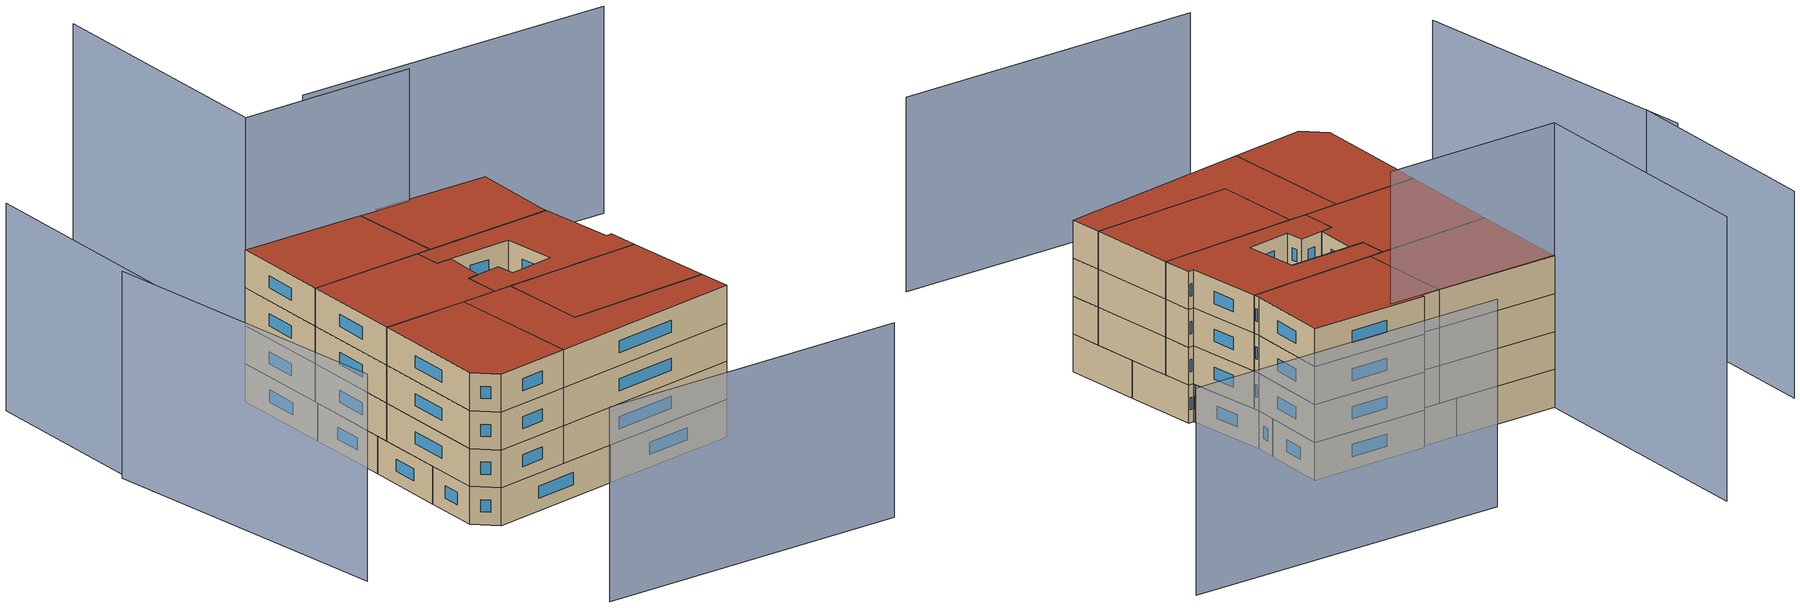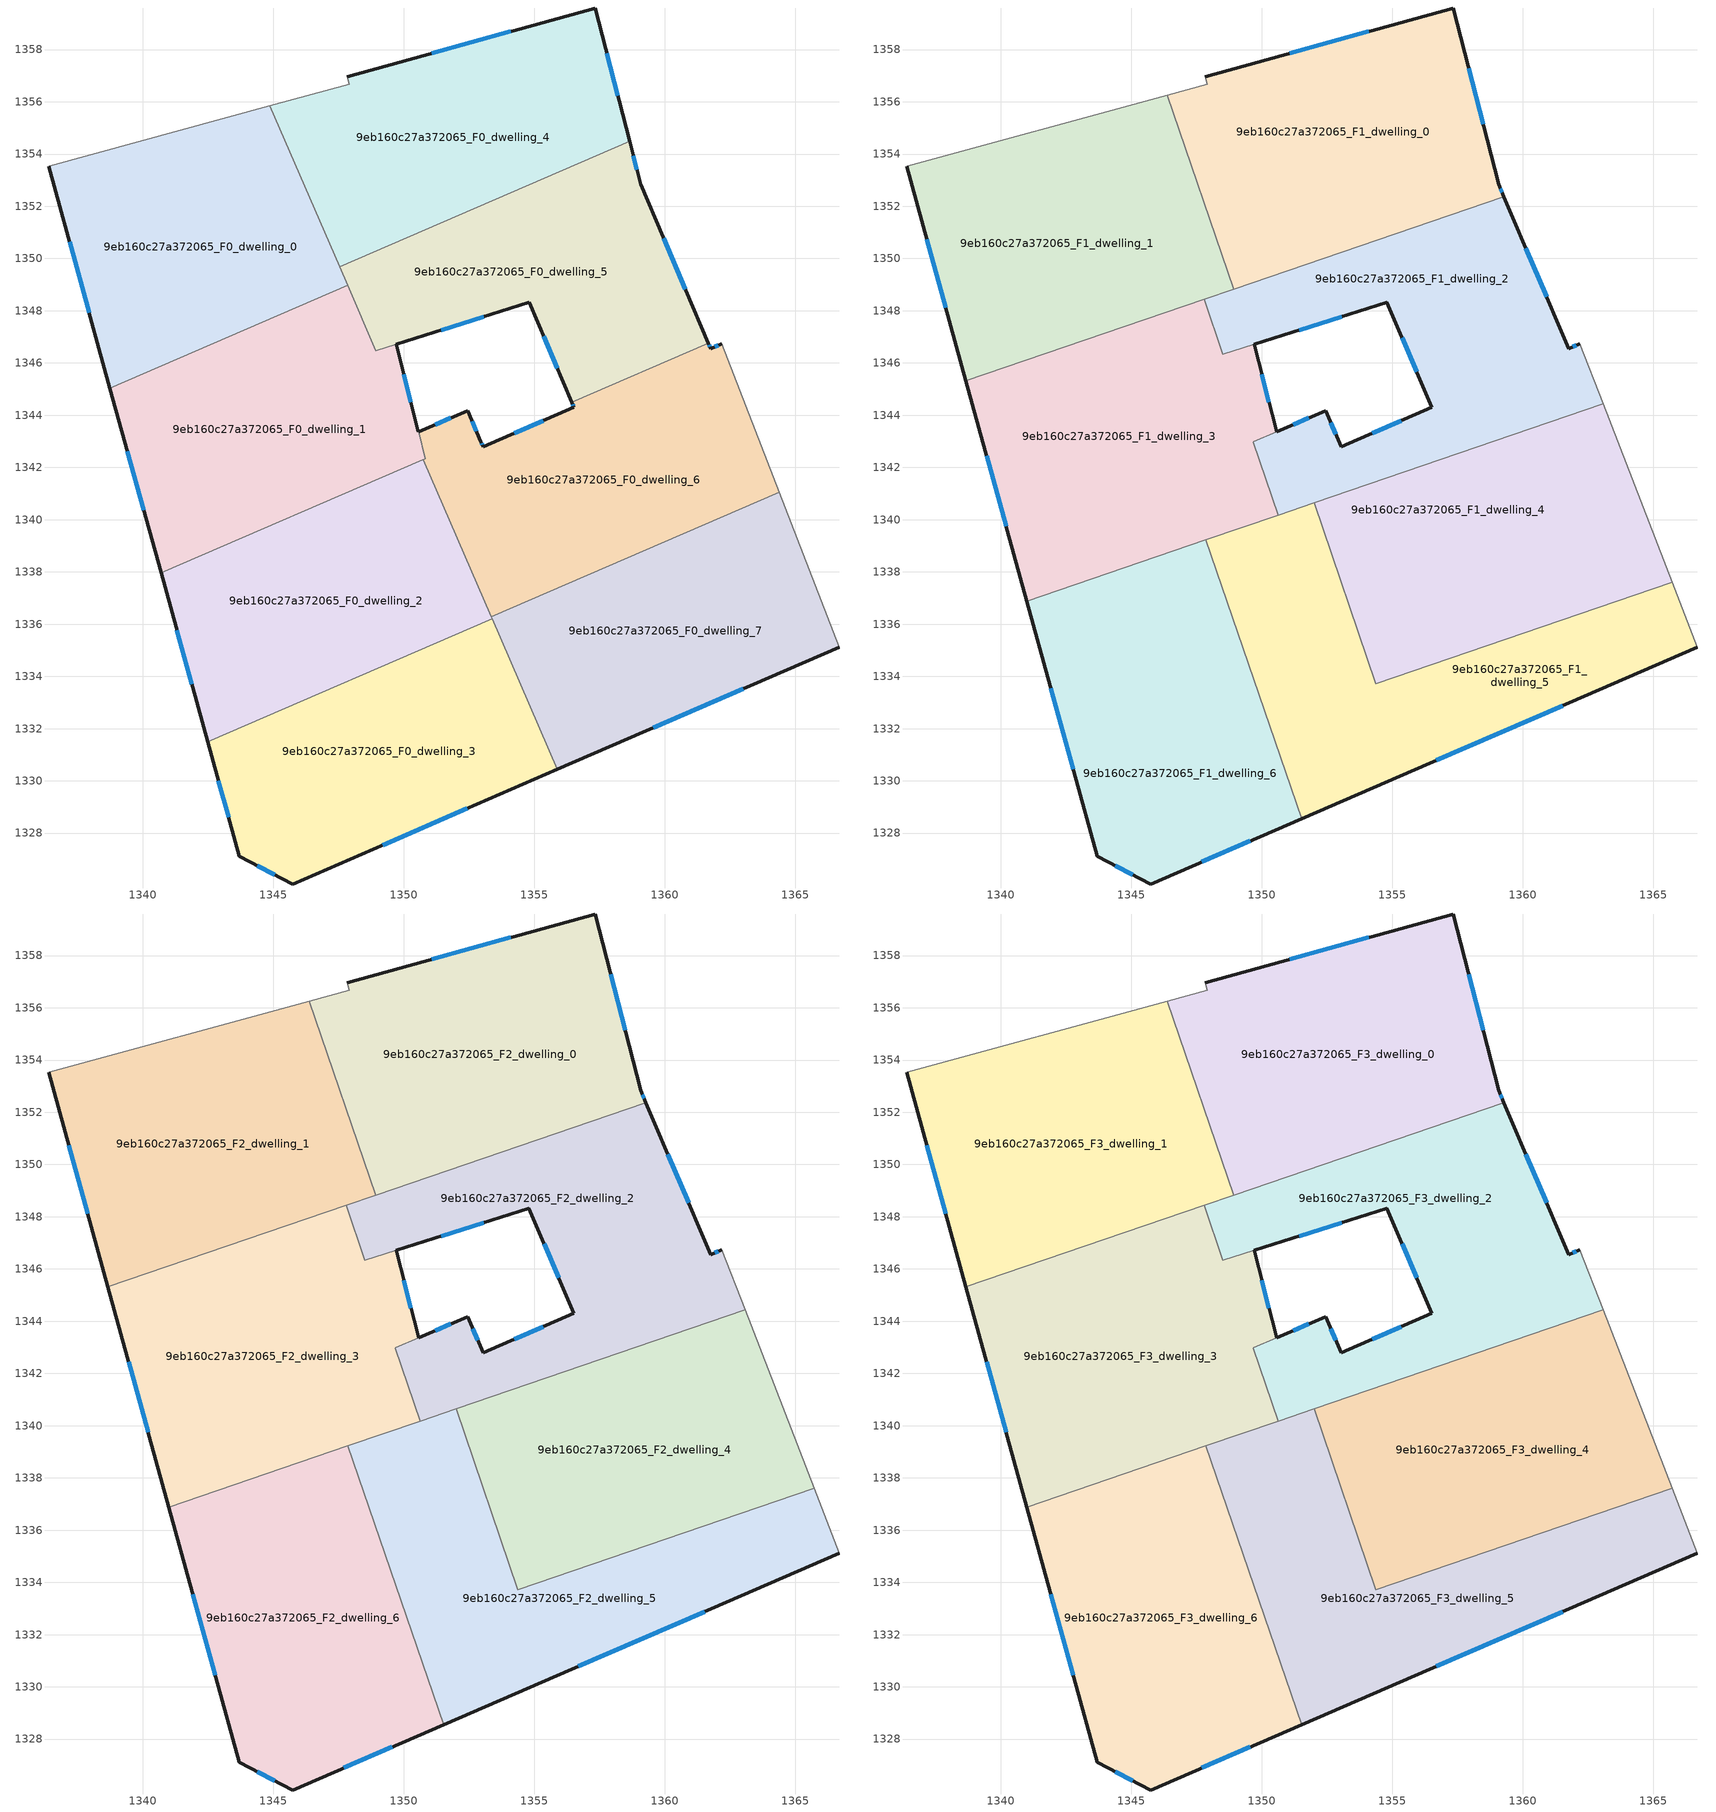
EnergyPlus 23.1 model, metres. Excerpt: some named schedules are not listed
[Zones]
9eb160c27a372065_F0_dwelling_0
 floor ground (EU_floor_Construction): 1344.88,1355.84 1347.85,1348.97 1338.75,1345.04 1336.41,1353.53 z0
 wall outside (EU_wall_Construction): 1336.41,1353.53 1338.75,1345.04 z0:3
 wall to 9eb160c27a372065_F0_dwelling_1 (EU_wall_Construction): 1338.75,1345.04 1347.85,1348.97 z0:3
 wall adiabatic (EU_wall_Construction): 1344.88,1355.84 1336.41,1353.53 z0:3
 wall to 9eb160c27a372065_F0_dwelling_4 (EU_wall_Construction): 1347.54,1349.68 1344.88,1355.84 z0:3
 wall to 9eb160c27a372065_F0_dwelling_5 (EU_wall_Construction): 1347.85,1348.97 1347.54,1349.68 z0:3
 window (EU_Window_Construction): 1337.2,1350.64 1337.95,1347.92 z1.02:1.98
9eb160c27a372065_F0_dwelling_1
 floor ground (EU_floor_Construction): 1349.71,1346.71 1350.83,1342.34 1350.74,1342.3 1340.71,1337.96 1338.75,1345.04 1347.85,1348.97 1348.94,1346.46 z0
 wall outside (EU_wall_Construction): 1338.75,1345.04 1340.71,1337.96 / 1350.56,1343.37 1349.71,1346.71 z0:3
 wall to 9eb160c27a372065_F0_dwelling_5 (EU_wall_Construction): 1349.71,1346.71 1348.94,1346.46 / 1348.93,1346.47 1347.85,1348.97 z0:3
 wall to 9eb160c27a372065_F0_dwelling_6 (EU_wall_Construction): 1350.74,1342.3 1350.83,1342.34 1350.57,1343.36 z0:3
 wall to 9eb160c27a372065_F0_dwelling_2 (EU_wall_Construction): 1340.71,1337.96 1350.73,1342.3 z0:3
 window (EU_Window_Construction): 1339.42,1342.63 1340.04,1340.37 / 1350.27,1344.5 1350,1345.57 z1.02:1.98
9eb160c27a372065_F0_dwelling_2
 floor ground (EU_floor_Construction): 1350.74,1342.3 1353.38,1336.2 1342.5,1331.49 1340.71,1337.96 z0
 wall outside (EU_wall_Construction): 1340.71,1337.96 1342.5,1331.49 z0:3
 wall to 9eb160c27a372065_F0_dwelling_3 (EU_wall_Construction): 1342.5,1331.49 1353.38,1336.2 z0:3
 wall to 9eb160c27a372065_F0_dwelling_6 (EU_wall_Construction): 1353.35,1336.28 1350.74,1342.3 z0:3
 wall to 9eb160c27a372065_F0_dwelling_7 (EU_wall_Construction): 1353.38,1336.2 1353.35,1336.28 z0:3
 window (EU_Window_Construction): 1341.32,1335.76 1341.89,1333.69 z1.02:1.98
9eb160c27a372065_F0_dwelling_3
 floor ground (EU_floor_Construction): 1353.38,1336.2 1355.88,1330.43 1345.75,1326.05 1343.7,1327.12 1342.5,1331.49 z0
 wall outside (EU_wall_Construction): 1342.5,1331.49 1343.7,1327.12 1345.75,1326.05 1355.88,1330.43 z0:3
 wall to 9eb160c27a372065_F0_dwelling_7 (EU_wall_Construction): 1355.88,1330.43 1353.38,1336.2 z0:3
 window (EU_Window_Construction): 1349.19,1327.54 1352.43,1328.94 / 1344.4,1326.75 1345.05,1326.41 / 1342.91,1330 1343.29,1328.6 z1.02:1.98
9eb160c27a372065_F0_dwelling_4
 floor ground (EU_floor_Construction): 1357.32,1359.59 1358.65,1354.49 1347.54,1349.68 1344.88,1355.84 1347.92,1356.67 1347.84,1356.96 z0
 wall outside (EU_wall_Construction): 1358.65,1354.49 1357.32,1359.59 1347.84,1356.96 z0:3
 wall to 9eb160c27a372065_F0_dwelling_5 (EU_wall_Construction): 1347.54,1349.68 1358.65,1354.49 z0:3
 wall adiabatic (EU_wall_Construction): 1347.84,1356.96 1347.92,1356.67 1344.88,1355.84 z0:3
 window (EU_Window_Construction): 1354.1,1358.7 1351.07,1357.86 / 1358.2,1356.23 1357.77,1357.86 z1.02:1.98
9eb160c27a372065_F0_dwelling_5
 floor ground (EU_floor_Construction): 1358.65,1354.49 1359.07,1352.84 1361.67,1346.76 1356.44,1344.49 1354.8,1348.33 1348.94,1346.46 1347.54,1349.68 z0
 wall outside (EU_wall_Construction): 1361.67,1346.76 1359.07,1352.84 1358.65,1354.49 / 1349.71,1346.71 1354.8,1348.33 1356.44,1344.49 z0:3
 wall to 9eb160c27a372065_F0_dwelling_6 (EU_wall_Construction): 1356.44,1344.49 1361.67,1346.76 z0:3
 window (EU_Window_Construction): 1358.93,1353.4 1358.79,1353.93 / 1360.78,1348.83 1359.96,1350.77 / 1355.35,1347.02 1355.88,1345.8 / 1351.44,1347.26 1353.07,1347.78 z1.02:1.98
9eb160c27a372065_F0_dwelling_6
 floor ground (EU_floor_Construction): 1362.18,1346.74 1364.38,1341.05 1353.35,1336.28 1350.74,1342.3 1350.83,1342.34 1350.57,1343.36 1352.45,1344.17 1352.96,1342.99 1353.04,1342.8 1356.52,1344.3 1356.44,1344.49 1361.67,1346.76 1361.76,1346.55 z0
 wall outside (EU_wall_Construction): 1356.44,1344.49 1356.52,1344.3 1353.04,1342.8 1352.96,1342.99 1352.45,1344.17 1350.57,1343.36 / 1362.18,1346.74 1361.76,1346.55 1361.67,1346.76 z0:3
 wall adiabatic (EU_wall_Construction): 1364.38,1341.05 1362.18,1346.74 z0:3
 wall to 9eb160c27a372065_F0_dwelling_7 (EU_wall_Construction): 1353.35,1336.28 1364.38,1341.05 z0:3
 window (EU_Window_Construction): 1356.46,1344.43 1356.49,1344.37 / 1361.73,1346.62 1361.7,1346.69 / 1362.04,1346.68 1361.9,1346.62 / 1351.81,1343.9 1351.21,1343.64 / 1352.78,1343.39 1352.62,1343.77 / 1353.01,1342.86 1352.99,1342.92 / 1355.33,1343.79 1354.22,1343.31 z1.02:1.98
9eb160c27a372065_F0_dwelling_7
 floor ground (EU_floor_Construction): 1364.38,1341.05 1366.68,1335.11 1355.88,1330.43 1353.35,1336.28 z0
 wall outside (EU_wall_Construction): 1355.88,1330.43 1366.68,1335.11 z0:3
 wall adiabatic (EU_wall_Construction): 1366.68,1335.11 1364.38,1341.05 z0:3
 window (EU_Window_Construction): 1359.55,1332.03 1363,1333.52 z1.02:1.98
9eb160c27a372065_F1_dwelling_0
 floor to 9eb160c27a372065_F0_dwelling_4 (EU_floor_Construction): 1357.32,1359.59 1358.64,1354.49 1348.49,1350.09 1346.38,1356.25 1347.92,1356.67 1347.84,1356.96 z3
 floor to 9eb160c27a372065_F0_dwelling_5 (EU_floor_Construction): 1358.64,1354.49 1359.07,1352.84 1359.27,1352.37 1348.93,1348.83 1348.49,1350.09 z3
 wall outside (EU_wall_Construction): 1359.27,1352.37 1359.07,1352.84 1357.32,1359.59 1347.84,1356.96 z3:6
 wall to 9eb160c27a372065_F1_dwelling_1 (EU_wall_Construction): 1346.38,1356.25 1348.93,1348.83 z3:6
 wall adiabatic (EU_wall_Construction): 1347.84,1356.96 1347.92,1356.67 1346.38,1356.25 z3:6
 wall to 9eb160c27a372065_F1_dwelling_2 (EU_wall_Construction): 1348.93,1348.83 1359.27,1352.37 z3:6
 window (EU_Window_Construction): 1354.1,1358.7 1351.07,1357.86 / 1358.48,1355.13 1357.92,1357.29 / 1359.2,1352.53 1359.14,1352.68 z4.02:4.98
9eb160c27a372065_F1_dwelling_1
 floor to 9eb160c27a372065_F0_dwelling_0 (EU_floor_Construction): 1344.88,1355.84 1347.85,1348.97 1342.14,1346.5 1338.68,1345.32 1336.41,1353.53 z3
 floor to 9eb160c27a372065_F0_dwelling_4 (EU_floor_Construction): 1346.38,1356.25 1348.49,1350.09 1347.54,1349.68 1344.88,1355.84 z3
 floor to 9eb160c27a372065_F0_dwelling_1 (EU_floor_Construction): 1347.85,1348.97 1348.04,1348.53 1342.14,1346.5 z3
 floor to 9eb160c27a372065_F0_dwelling_5 (EU_floor_Construction): 1348.49,1350.09 1348.93,1348.83 1348.04,1348.53 1347.54,1349.68 z3
 wall outside (EU_wall_Construction): 1336.41,1353.53 1338.68,1345.32 z3:6
 wall adiabatic (EU_wall_Construction): 1346.38,1356.25 1336.41,1353.53 z3:6
 wall to 9eb160c27a372065_F1_dwelling_3 (EU_wall_Construction): 1338.68,1345.32 1347.79,1348.44 z3:6
 wall to 9eb160c27a372065_F1_dwelling_2 (EU_wall_Construction): 1347.79,1348.44 1348.93,1348.83 z3:6
 window (EU_Window_Construction): 1337.18,1350.73 1337.9,1348.11 z4.02:4.98
9eb160c27a372065_F1_dwelling_2
 floor to 9eb160c27a372065_F0_dwelling_5 (EU_floor_Construction): 1359.27,1352.37 1361.67,1346.76 1356.44,1344.49 1354.8,1348.33 1348.93,1346.47 1348.04,1348.53 z3
 floor to 9eb160c27a372065_F0_dwelling_1 (EU_floor_Construction): 1350.57,1343.36 1350.83,1342.34 1350.73,1342.3 1350.01,1341.99 1349.67,1342.97 z3; 1348.04,1348.53 1348.93,1346.47 1348.52,1346.33 1347.79,1348.44 z3
 floor to 9eb160c27a372065_F0_dwelling_6 (EU_floor_Construction): 1362.18,1346.74 1363.07,1344.43 1351.53,1340.48 1350.74,1342.3 1350.83,1342.34 1350.57,1343.36 1352.45,1344.17 1352.96,1342.99 1353.04,1342.8 1356.52,1344.3 1356.44,1344.49 1361.67,1346.76 1361.76,1346.55 z3
 floor to 9eb160c27a372065_F0_dwelling_2 (EU_floor_Construction): 1350.74,1342.3 1351.53,1340.48 1350.63,1340.17 1350.01,1341.99 z3
 wall outside (EU_wall_Construction): 1354.8,1348.33 1356.52,1344.3 1353.04,1342.8 1352.45,1344.17 1350.57,1343.36 / 1362.18,1346.74 1361.76,1346.55 1359.27,1352.37 z3:6
 wall to 9eb160c27a372065_F1_dwelling_3 (EU_wall_Construction): 1347.79,1348.44 1348.52,1346.33 1354.8,1348.33 / 1350.57,1343.36 1349.67,1342.97 1350.63,1340.17 z3:6
 wall adiabatic (EU_wall_Construction): 1363.07,1344.43 1362.18,1346.74 z3:6
 wall to 9eb160c27a372065_F1_dwelling_4 (EU_wall_Construction): 1352,1340.64 1363.07,1344.43 z3:6
 wall to 9eb160c27a372065_F1_dwelling_5 (EU_wall_Construction): 1350.63,1340.17 1352,1340.64 z3:6
 window (EU_Window_Construction): 1351.81,1343.9 1351.21,1343.64 / 1352.84,1343.27 1352.65,1343.71 / 1355.33,1343.79 1354.22,1343.31 / 1355.38,1346.96 1355.93,1345.67 / 1360.91,1348.53 1360.12,1350.39 / 1362.04,1346.68 1361.9,1346.62 z4.02:4.98
9eb160c27a372065_F1_dwelling_3
 floor outside (EU_floor_Construction): 1354.8,1348.33 1348.94,1346.46 1348.52,1346.33 z3
 floor to 9eb160c27a372065_F0_dwelling_1 (EU_floor_Construction): 1349.71,1346.71 1350.57,1343.36 1349.67,1342.97 1350.01,1341.99 1340.71,1337.96 1338.75,1345.04 1342.14,1346.5 1347.79,1348.44 1348.52,1346.33 1348.94,1346.46 z3
 floor to 9eb160c27a372065_F0_dwelling_0 (EU_floor_Construction): 1342.14,1346.5 1338.75,1345.04 1338.68,1345.32 z3
 floor to 9eb160c27a372065_F0_dwelling_2 (EU_floor_Construction): 1350.01,1341.99 1350.63,1340.17 1341.01,1336.87 1340.71,1337.96 z3
 wall outside (EU_wall_Construction): 1354.8,1348.33 1349.71,1346.71 / 1350.57,1343.36 1349.71,1346.71 / 1338.68,1345.32 1341.01,1336.87 z3:6
 wall to 9eb160c27a372065_F1_dwelling_6 (EU_wall_Construction): 1341.01,1336.87 1347.87,1339.22 z3:6
 wall to 9eb160c27a372065_F1_dwelling_5 (EU_wall_Construction): 1347.86,1339.22 1350.63,1340.17 z3:6
 window (EU_Window_Construction): 1353.07,1347.78 1351.44,1347.26 / 1350.27,1344.5 1350,1345.57 / 1339.47,1342.44 1340.21,1339.75 z4.02:4.98
9eb160c27a372065_F1_dwelling_4
 floor to 9eb160c27a372065_F0_dwelling_6 (EU_floor_Construction): 1363.07,1344.43 1364.38,1341.05 1353.48,1336.33 1352,1340.64 z3
 floor to 9eb160c27a372065_F0_dwelling_7 (EU_floor_Construction): 1364.38,1341.05 1365.71,1337.61 1354.44,1333.75 1354.06,1334.63 1353.48,1336.33 z3
 floor to 9eb160c27a372065_F0_dwelling_3 (EU_floor_Construction): 1354.06,1334.62 1354.44,1333.75 1354.37,1333.72 z3
 wall adiabatic (EU_wall_Construction): 1365.71,1337.61 1363.07,1344.43 z3:6
 wall to 9eb160c27a372065_F1_dwelling_5 (EU_wall_Construction): 1352,1340.64 1354.37,1333.72 1365.71,1337.61 z3:6
9eb160c27a372065_F1_dwelling_5
 floor to 9eb160c27a372065_F0_dwelling_3 (EU_floor_Construction): 1354.06,1334.62 1354.37,1333.72 1354.44,1333.75 1355.88,1330.43 1351.52,1328.55 1349.48,1334.51 1353.38,1336.2 z3
 floor to 9eb160c27a372065_F0_dwelling_6 (EU_floor_Construction): 1352,1340.64 1353.48,1336.33 1353.35,1336.28 1351.53,1340.48 z3
 floor to 9eb160c27a372065_F0_dwelling_7 (EU_floor_Construction): 1365.71,1337.61 1366.68,1335.11 1355.88,1330.43 1354.44,1333.75 z3; 1353.48,1336.33 1354.06,1334.63 1353.35,1336.28 z3
 floor to 9eb160c27a372065_F0_dwelling_2 (EU_floor_Construction): 1351.53,1340.48 1353.38,1336.2 1349.48,1334.51 1347.87,1339.22 z3
 wall outside (EU_wall_Construction): 1351.52,1328.55 1366.68,1335.11 z3:6
 wall adiabatic (EU_wall_Construction): 1366.68,1335.11 1365.71,1337.61 z3:6
 wall to 9eb160c27a372065_F1_dwelling_6 (EU_wall_Construction): 1347.86,1339.22 1351.52,1328.55 z3:6
 window (EU_Window_Construction): 1356.68,1330.78 1361.52,1332.88 z4.02:4.98
9eb160c27a372065_F1_dwelling_6
 floor to 9eb160c27a372065_F0_dwelling_3 (EU_floor_Construction): 1349.48,1334.51 1351.52,1328.55 1345.75,1326.05 1343.7,1327.12 1342.5,1331.49 z3
 floor to 9eb160c27a372065_F0_dwelling_2 (EU_floor_Construction): 1347.87,1339.22 1349.48,1334.51 1342.5,1331.49 1341.01,1336.87 z3
 wall outside (EU_wall_Construction): 1341.01,1336.87 1343.7,1327.12 1345.75,1326.05 1351.52,1328.55 z3:6
 window (EU_Window_Construction): 1347.71,1326.9 1349.56,1327.7 / 1344.4,1326.75 1345.05,1326.41 / 1341.93,1333.55 1342.79,1330.44 z4.02:4.98
9eb160c27a372065_F2_dwelling_0
 floor to 9eb160c27a372065_F1_dwelling_0 (EU_floor_Construction): 1357.32,1359.59 1359.07,1352.84 1359.27,1352.37 1348.93,1348.83 1346.38,1356.25 1347.92,1356.67 1347.84,1356.96 z6
 wall outside (EU_wall_Construction): 1359.27,1352.37 1359.07,1352.84 1357.32,1359.59 1347.84,1356.96 z6:9
 wall to 9eb160c27a372065_F2_dwelling_1 (EU_wall_Construction): 1346.38,1356.25 1348.93,1348.83 z6:9
 wall adiabatic (EU_wall_Construction): 1347.84,1356.96 1347.92,1356.67 1346.38,1356.25 z6:9
 wall to 9eb160c27a372065_F2_dwelling_2 (EU_wall_Construction): 1348.93,1348.83 1359.27,1352.37 z6:9
 window (EU_Window_Construction): 1354.1,1358.7 1351.07,1357.86 / 1358.48,1355.13 1357.92,1357.29 / 1359.2,1352.53 1359.14,1352.68 z7.02:7.98
9eb160c27a372065_F2_dwelling_1
 floor to 9eb160c27a372065_F1_dwelling_1 (EU_floor_Construction): 1346.38,1356.25 1348.93,1348.83 1338.68,1345.32 1336.41,1353.53 z6
 wall outside (EU_wall_Construction): 1336.41,1353.53 1338.68,1345.32 z6:9
 wall adiabatic (EU_wall_Construction): 1346.38,1356.25 1336.41,1353.53 z6:9
 wall to 9eb160c27a372065_F2_dwelling_3 (EU_wall_Construction): 1338.68,1345.32 1347.79,1348.44 z6:9
 wall to 9eb160c27a372065_F2_dwelling_2 (EU_wall_Construction): 1347.79,1348.44 1348.93,1348.83 z6:9
 window (EU_Window_Construction): 1337.18,1350.73 1337.9,1348.11 z7.02:7.98
9eb160c27a372065_F2_dwelling_2
 floor to 9eb160c27a372065_F1_dwelling_2 (EU_floor_Construction): 1359.27,1352.37 1361.76,1346.55 1362.18,1346.74 1363.07,1344.43 1350.63,1340.17 1349.67,1342.97 1352.45,1344.17 1353.04,1342.8 1356.52,1344.3 1354.8,1348.33 1348.52,1346.33 1347.79,1348.44 z6
 wall outside (EU_wall_Construction): 1354.8,1348.33 1356.52,1344.3 1353.04,1342.8 1352.45,1344.17 1350.57,1343.36 / 1362.18,1346.74 1361.76,1346.55 1359.27,1352.37 z6:9
 wall to 9eb160c27a372065_F2_dwelling_3 (EU_wall_Construction): 1347.79,1348.44 1348.52,1346.33 1354.8,1348.33 / 1350.57,1343.36 1349.67,1342.97 1350.63,1340.17 z6:9
 wall adiabatic (EU_wall_Construction): 1363.07,1344.43 1362.18,1346.74 z6:9
 wall to 9eb160c27a372065_F2_dwelling_4 (EU_wall_Construction): 1352,1340.64 1363.07,1344.43 z6:9
 wall to 9eb160c27a372065_F2_dwelling_5 (EU_wall_Construction): 1350.63,1340.17 1352,1340.64 z6:9
 window (EU_Window_Construction): 1351.81,1343.9 1351.21,1343.64 / 1352.84,1343.27 1352.65,1343.71 / 1355.33,1343.79 1354.22,1343.31 / 1355.38,1346.96 1355.93,1345.67 / 1360.91,1348.53 1360.12,1350.39 / 1362.04,1346.68 1361.9,1346.62 z7.02:7.98
9eb160c27a372065_F2_dwelling_3
 floor to 9eb160c27a372065_F1_dwelling_3 (EU_floor_Construction): 1354.8,1348.33 1349.71,1346.71 1350.57,1343.36 1349.67,1342.97 1350.63,1340.17 1341.01,1336.87 1338.68,1345.32 1347.79,1348.44 1348.52,1346.33 z6
 wall outside (EU_wall_Construction): 1350.57,1343.36 1349.71,1346.71 1354.8,1348.33 / 1338.68,1345.32 1341.01,1336.87 z6:9
 wall to 9eb160c27a372065_F2_dwelling_6 (EU_wall_Construction): 1341.01,1336.87 1347.87,1339.22 z6:9
 wall to 9eb160c27a372065_F2_dwelling_5 (EU_wall_Construction): 1347.86,1339.22 1350.63,1340.17 z6:9
 window (EU_Window_Construction): 1351.44,1347.26 1353.07,1347.78 / 1350.27,1344.5 1350,1345.57 / 1339.47,1342.44 1340.21,1339.75 z7.02:7.98
9eb160c27a372065_F2_dwelling_4
 floor to 9eb160c27a372065_F1_dwelling_4 (EU_floor_Construction): 1363.07,1344.43 1365.71,1337.61 1354.37,1333.72 1352,1340.64 z6
 wall adiabatic (EU_wall_Construction): 1365.71,1337.61 1363.07,1344.43 z6:9
 wall to 9eb160c27a372065_F2_dwelling_5 (EU_wall_Construction): 1352,1340.64 1354.37,1333.72 1365.71,1337.61 z6:9
9eb160c27a372065_F2_dwelling_5
 floor to 9eb160c27a372065_F1_dwelling_5 (EU_floor_Construction): 1365.71,1337.61 1366.68,1335.11 1351.52,1328.55 1347.86,1339.22 1352,1340.64 1354.37,1333.72 z6
 wall outside (EU_wall_Construction): 1351.52,1328.55 1366.68,1335.11 z6:9
 wall adiabatic (EU_wall_Construction): 1366.68,1335.11 1365.71,1337.61 z6:9
 wall to 9eb160c27a372065_F2_dwelling_6 (EU_wall_Construction): 1347.86,1339.22 1351.52,1328.55 z6:9
 window (EU_Window_Construction): 1356.68,1330.78 1361.52,1332.88 z7.02:7.98
9eb160c27a372065_F2_dwelling_6
 floor to 9eb160c27a372065_F1_dwelling_6 (EU_floor_Construction): 1347.86,1339.22 1351.52,1328.55 1345.75,1326.05 1343.7,1327.12 1341.01,1336.87 z6
 wall outside (EU_wall_Construction): 1341.01,1336.87 1343.7,1327.12 1345.75,1326.05 1351.52,1328.55 z6:9
 window (EU_Window_Construction): 1347.71,1326.9 1349.56,1327.7 / 1344.4,1326.75 1345.05,1326.41 / 1341.93,1333.55 1342.79,1330.44 z7.02:7.98
9eb160c27a372065_F3_dwelling_0
 floor to 9eb160c27a372065_F2_dwelling_0 (EU_floor_Construction): 1357.32,1359.59 1359.07,1352.84 1359.27,1352.37 1348.93,1348.83 1346.38,1356.25 1347.92,1356.67 1347.84,1356.96 z9
 wall outside (EU_wall_Construction): 1359.27,1352.37 1359.07,1352.84 1357.32,1359.59 1347.84,1356.96 z9:12
 wall to 9eb160c27a372065_F3_dwelling_1 (EU_wall_Construction): 1346.38,1356.25 1348.93,1348.83 z9:12
 wall adiabatic (EU_wall_Construction): 1347.84,1356.96 1347.92,1356.67 1346.38,1356.25 z9:12
 wall to 9eb160c27a372065_F3_dwelling_2 (EU_wall_Construction): 1348.93,1348.83 1359.27,1352.37 z9:12
 window (EU_Window_Construction): 1354.1,1358.7 1351.07,1357.86 / 1358.48,1355.13 1357.92,1357.29 / 1359.2,1352.53 1359.14,1352.68 z10.02:10.98
 roof outside (EU_roof_Construction): 1359.27,1352.37 1359.07,1352.84 1357.32,1359.59 1347.84,1356.96 1347.92,1356.67 1346.38,1356.25 1348.93,1348.83 z12
9eb160c27a372065_F3_dwelling_1
 floor to 9eb160c27a372065_F2_dwelling_1 (EU_floor_Construction): 1346.38,1356.25 1348.93,1348.83 1338.68,1345.32 1336.41,1353.53 z9
 wall outside (EU_wall_Construction): 1336.41,1353.53 1338.68,1345.32 z9:12
 wall adiabatic (EU_wall_Construction): 1346.38,1356.25 1336.41,1353.53 z9:12
 wall to 9eb160c27a372065_F3_dwelling_3 (EU_wall_Construction): 1338.68,1345.32 1347.79,1348.44 z9:12
 wall to 9eb160c27a372065_F3_dwelling_2 (EU_wall_Construction): 1347.79,1348.44 1348.93,1348.83 z9:12
 window (EU_Window_Construction): 1337.18,1350.73 1337.9,1348.11 z10.02:10.98
 roof outside (EU_roof_Construction): 1348.93,1348.83 1346.38,1356.25 1336.41,1353.53 1338.68,1345.32 z12
9eb160c27a372065_F3_dwelling_2
 floor to 9eb160c27a372065_F2_dwelling_2 (EU_floor_Construction): 1359.27,1352.37 1361.76,1346.55 1362.18,1346.74 1363.07,1344.43 1350.63,1340.17 1349.67,1342.97 1352.45,1344.17 1353.04,1342.8 1356.52,1344.3 1354.8,1348.33 1348.52,1346.33 1347.79,1348.44 z9
 wall outside (EU_wall_Construction): 1354.8,1348.33 1356.52,1344.3 1353.04,1342.8 1352.45,1344.17 1350.57,1343.36 / 1362.18,1346.74 1361.76,1346.55 1359.27,1352.37 z9:12
 wall to 9eb160c27a372065_F3_dwelling_3 (EU_wall_Construction): 1347.79,1348.44 1348.52,1346.33 1354.8,1348.33 / 1350.57,1343.36 1349.67,1342.97 1350.63,1340.17 z9:12
 wall adiabatic (EU_wall_Construction): 1363.07,1344.43 1362.18,1346.74 z9:12
 wall to 9eb160c27a372065_F3_dwelling_4 (EU_wall_Construction): 1352,1340.64 1363.07,1344.43 z9:12
 wall to 9eb160c27a372065_F3_dwelling_5 (EU_wall_Construction): 1350.63,1340.17 1352,1340.64 z9:12
 window (EU_Window_Construction): 1351.81,1343.9 1351.21,1343.64 / 1352.84,1343.27 1352.65,1343.71 / 1355.33,1343.79 1354.22,1343.31 / 1355.38,1346.96 1355.93,1345.67 / 1360.91,1348.53 1360.12,1350.39 / 1362.04,1346.68 1361.9,1346.62 z10.02:10.98
 roof outside (EU_roof_Construction): 1363.07,1344.43 1362.18,1346.74 1361.76,1346.55 1359.27,1352.37 1347.79,1348.44 1348.52,1346.33 1354.8,1348.33 1356.52,1344.3 1353.04,1342.8 1352.45,1344.17 1349.67,1342.97 1350.63,1340.17 z12
9eb160c27a372065_F3_dwelling_3
 floor to 9eb160c27a372065_F2_dwelling_3 (EU_floor_Construction): 1354.8,1348.33 1349.71,1346.71 1350.57,1343.36 1349.67,1342.97 1350.63,1340.17 1341.01,1336.87 1338.68,1345.32 1347.79,1348.44 1348.52,1346.33 z9
 wall outside (EU_wall_Construction): 1350.57,1343.36 1349.71,1346.71 1354.8,1348.33 / 1338.68,1345.32 1341.01,1336.87 z9:12
 wall to 9eb160c27a372065_F3_dwelling_6 (EU_wall_Construction): 1341.01,1336.87 1347.87,1339.22 z9:12
 wall to 9eb160c27a372065_F3_dwelling_5 (EU_wall_Construction): 1347.86,1339.22 1350.63,1340.17 z9:12
 window (EU_Window_Construction): 1351.44,1347.26 1353.07,1347.78 / 1350.27,1344.5 1350,1345.57 / 1339.47,1342.44 1340.21,1339.75 z10.02:10.98
 roof outside (EU_roof_Construction): 1350.63,1340.17 1349.67,1342.97 1350.57,1343.36 1349.71,1346.71 1354.8,1348.33 1348.52,1346.33 1347.79,1348.44 1338.68,1345.32 1341.01,1336.87 z12
9eb160c27a372065_F3_dwelling_4
 floor to 9eb160c27a372065_F2_dwelling_4 (EU_floor_Construction): 1363.07,1344.43 1365.71,1337.61 1354.37,1333.72 1352,1340.64 z9
 wall adiabatic (EU_wall_Construction): 1365.71,1337.61 1363.07,1344.43 z9:12
 wall to 9eb160c27a372065_F3_dwelling_5 (EU_wall_Construction): 1352,1340.64 1354.37,1333.72 1365.71,1337.61 z9:12
 roof outside (EU_roof_Construction): 1365.71,1337.61 1363.07,1344.43 1352,1340.64 1354.37,1333.72 z12
9eb160c27a372065_F3_dwelling_5
 floor to 9eb160c27a372065_F2_dwelling_5 (EU_floor_Construction): 1365.71,1337.61 1366.68,1335.11 1351.52,1328.55 1347.86,1339.22 1352,1340.64 1354.37,1333.72 z9
 wall outside (EU_wall_Construction): 1351.52,1328.55 1366.68,1335.11 z9:12
 wall adiabatic (EU_wall_Construction): 1366.68,1335.11 1365.71,1337.61 z9:12
 wall to 9eb160c27a372065_F3_dwelling_6 (EU_wall_Construction): 1347.86,1339.22 1351.52,1328.55 z9:12
 window (EU_Window_Construction): 1356.68,1330.78 1361.52,1332.88 z10.02:10.98
 roof outside (EU_roof_Construction): 1366.68,1335.11 1365.71,1337.61 1354.37,1333.72 1352,1340.64 1347.86,1339.22 1351.52,1328.55 z12
9eb160c27a372065_F3_dwelling_6
 floor to 9eb160c27a372065_F2_dwelling_6 (EU_floor_Construction): 1347.86,1339.22 1351.52,1328.55 1345.75,1326.05 1343.7,1327.12 1341.01,1336.87 z9
 wall outside (EU_wall_Construction): 1341.01,1336.87 1343.7,1327.12 1345.75,1326.05 1351.52,1328.55 z9:12
 window (EU_Window_Construction): 1347.71,1326.9 1349.56,1327.7 / 1344.4,1326.75 1345.05,1326.41 / 1341.93,1333.55 1342.79,1330.44 z10.02:10.98
 roof outside (EU_roof_Construction): 1351.52,1328.55 1347.86,1339.22 1341.01,1336.87 1343.7,1327.12 1345.75,1326.05 z12
shading: 1348.19,1310.52 1372.85,1317.32 z0:15.4; 1323.14,1343.82 1333.09,1320.19 / 1319.64,1358.21 1324.42,1340.78 / 1372.71,1375.8 1346.64,1368.68 z0:16.4; 1350.59,1357.42 1336.42,1353.46 / 1336.42,1353.46 1330.77,1373.71 z0:22.5
[Building]
EU S2 Campaign: North Axis=0; Terrain=City; Solar Distribution=FullExterior
[Site:Location]
Vienna: Latitude=48; Longitude=16.5; Time Zone=1; Elevation=183
[SizingPeriod:WeatherFileDays]
AnnualSizingPeriod: Begin Month=1; Begin Day of Month=1; End Month=12; End Day of Month=31; Day of Week for Start Day=Monday; Use Weather File Daylight Saving Period=No; Use Weather File Rain and Snow Indicators=No
[MATERIAL]
EU_InternalMass_Material: Roughness=MediumRough; Thickness=0.1; Conductivity=1; Density=1800; Specific Heat=900; Thermal Absorptance=0.9; Solar Absorptance=0.7; Visible Absorptance=0.7
[MATERIAL:NOMASS] Roughness=MediumRough; Thermal Absorptance=0.9; Solar Absorptance=0.7; Visible Absorptance=0.7
Name | Thermal Resistance
EU_wall_NoMass | 0.942466
EU_roof_NoMass | 0.551687
EU_floor_NoMass | 0.66527
[WINDOWMATERIAL:SIMPLEGLAZINGSYSTEM]
EU_Window_SimpleGlazing: UFactor=2.03367; Solar Heat Gain Coefficient=0.65; Visible Transmittance=0.65
[CONSTRUCTION]
EU_wall_Construction: EU_wall_NoMass
EU_roof_Construction: EU_roof_NoMass
EU_floor_Construction: EU_floor_NoMass
EU_Window_Construction: EU_Window_SimpleGlazing
EU_InternalMass_Construction: EU_InternalMass_Material
[ZONE] Type=1; Multiplier=1; Ceiling Height=autocalculate; Floor Area=autocalculate; Part of Total Floor Area=Yes
Name | Volume
9eb160c27a372065_F0_dwelling_0 | 227.312
9eb160c27a372065_F1_dwelling_0; 9eb160c27a372065_F2_dwelling_0; 9eb160c27a372065_F3_dwelling_0 | 259.779
9eb160c27a372065_F0_dwelling_1 | 233.431
9eb160c27a372065_F1_dwelling_1; 9eb160c27a372065_F2_dwelling_1; 9eb160c27a372065_F3_dwelling_1 | 259.735
9eb160c27a372065_F0_dwelling_2 | 227.26
9eb160c27a372065_F1_dwelling_2 | 247.983
9eb160c27a372065_F2_dwelling_2; 9eb160c27a372065_F3_dwelling_2 | 248.007
9eb160c27a372065_F0_dwelling_3 | 227.322
9eb160c27a372065_F1_dwelling_3; 9eb160c27a372065_F2_dwelling_3; 9eb160c27a372065_F3_dwelling_3 | 271.501
9eb160c27a372065_F0_dwelling_4 | 227.313
9eb160c27a372065_F1_dwelling_4; 9eb160c27a372065_F2_dwelling_4; 9eb160c27a372065_F3_dwelling_4 | 259.75
9eb160c27a372065_F0_dwelling_5 | 212.766
9eb160c27a372065_F1_dwelling_5; 9eb160c27a372065_F2_dwelling_5; 9eb160c27a372065_F3_dwelling_5 | 259.781
9eb160c27a372065_F0_dwelling_6 | 235.701
9eb160c27a372065_F1_dwelling_6; 9eb160c27a372065_F2_dwelling_6; 9eb160c27a372065_F3_dwelling_6 | 259.786
9eb160c27a372065_F0_dwelling_7 | 227.266
[INTERNALMASS] Construction=EU_InternalMass_Construction
Name | Zone or ZoneList | Surface Area
9eb160c27a372065_F0_dwelling_0_EU_InternalMass | 9eb160c27a372065_F0_dwelling_0 | 75.7709
9eb160c27a372065_F0_dwelling_1_EU_InternalMass | 9eb160c27a372065_F0_dwelling_1 | 77.8109
9eb160c27a372065_F0_dwelling_2_EU_InternalMass | 9eb160c27a372065_F0_dwelling_2 | 75.754
9eb160c27a372065_F0_dwelling_3_EU_InternalMass | 9eb160c27a372065_F0_dwelling_3 | 75.7734
9eb160c27a372065_F0_dwelling_4_EU_InternalMass | 9eb160c27a372065_F0_dwelling_4 | 75.7716
9eb160c27a372065_F0_dwelling_5_EU_InternalMass | 9eb160c27a372065_F0_dwelling_5 | 70.9196
9eb160c27a372065_F0_dwelling_6_EU_InternalMass | 9eb160c27a372065_F0_dwelling_6 | 78.567
9eb160c27a372065_F0_dwelling_7_EU_InternalMass | 9eb160c27a372065_F0_dwelling_7 | 75.7559
9eb160c27a372065_F1_dwelling_0_EU_InternalMass | 9eb160c27a372065_F1_dwelling_0 | 86.5948
9eb160c27a372065_F1_dwelling_1_EU_InternalMass | 9eb160c27a372065_F1_dwelling_1 | 86.5811
9eb160c27a372065_F1_dwelling_2_EU_InternalMass | 9eb160c27a372065_F1_dwelling_2 | 82.6707
9eb160c27a372065_F1_dwelling_3_EU_InternalMass | 9eb160c27a372065_F1_dwelling_3 | 90.5187
9eb160c27a372065_F1_dwelling_4_EU_InternalMass | 9eb160c27a372065_F1_dwelling_4 | 86.583
9eb160c27a372065_F1_dwelling_5_EU_InternalMass | 9eb160c27a372065_F1_dwelling_5 | 86.5936
9eb160c27a372065_F1_dwelling_6_EU_InternalMass | 9eb160c27a372065_F1_dwelling_6 | 86.5951
9eb160c27a372065_F2_dwelling_0_EU_InternalMass | 9eb160c27a372065_F2_dwelling_0 | 86.5948
9eb160c27a372065_F2_dwelling_1_EU_InternalMass | 9eb160c27a372065_F2_dwelling_1 | 86.5811
9eb160c27a372065_F2_dwelling_2_EU_InternalMass | 9eb160c27a372065_F2_dwelling_2 | 82.6707
9eb160c27a372065_F2_dwelling_3_EU_InternalMass | 9eb160c27a372065_F2_dwelling_3 | 90.5187
9eb160c27a372065_F2_dwelling_4_EU_InternalMass | 9eb160c27a372065_F2_dwelling_4 | 86.583
9eb160c27a372065_F2_dwelling_5_EU_InternalMass | 9eb160c27a372065_F2_dwelling_5 | 86.5936
9eb160c27a372065_F2_dwelling_6_EU_InternalMass | 9eb160c27a372065_F2_dwelling_6 | 86.5951
9eb160c27a372065_F3_dwelling_0_EU_InternalMass | 9eb160c27a372065_F3_dwelling_0 | 86.5948
9eb160c27a372065_F3_dwelling_1_EU_InternalMass | 9eb160c27a372065_F3_dwelling_1 | 86.5811
9eb160c27a372065_F3_dwelling_2_EU_InternalMass | 9eb160c27a372065_F3_dwelling_2 | 82.6707
9eb160c27a372065_F3_dwelling_3_EU_InternalMass | 9eb160c27a372065_F3_dwelling_3 | 90.5187
9eb160c27a372065_F3_dwelling_4_EU_InternalMass | 9eb160c27a372065_F3_dwelling_4 | 86.583
9eb160c27a372065_F3_dwelling_5_EU_InternalMass | 9eb160c27a372065_F3_dwelling_5 | 86.5936
9eb160c27a372065_F3_dwelling_6_EU_InternalMass | 9eb160c27a372065_F3_dwelling_6 | 86.5951
[OTHEREQUIPMENT] Fuel Type=Electricity; Design Level Calculation Method=Watts/Area; Power per Zone Floor Area=1; Fraction Latent=0; Fraction Radiant=0; Fraction Lost=0; Carbon Dioxide Generation Rate=0; EndUse Subcategory=EU_Step8_InternalGains
Name | Zone or ZoneList or Space or SpaceList | Schedule
EU_Step8_InternalGain_9eb160c27a372065_F0_dwelling_0_f000 | 9eb160c27a372065_F0_dwelling_0 | EU_Step8_GainSchedule_9eb160c27a372065_F0_dwelling_0_f000
EU_Step8_InternalGain_9eb160c27a372065_F0_dwelling_1_f000 | 9eb160c27a372065_F0_dwelling_1 | EU_Step8_GainSchedule_9eb160c27a372065_F0_dwelling_1_f000
EU_Step8_InternalGain_9eb160c27a372065_F0_dwelling_2_f000 | 9eb160c27a372065_F0_dwelling_2 | EU_Step8_GainSchedule_9eb160c27a372065_F0_dwelling_2_f000
EU_Step8_InternalGain_9eb160c27a372065_F0_dwelling_3_f000 | 9eb160c27a372065_F0_dwelling_3 | EU_Step8_GainSchedule_9eb160c27a372065_F0_dwelling_3_f000
EU_Step8_InternalGain_9eb160c27a372065_F0_dwelling_4_f000 | 9eb160c27a372065_F0_dwelling_4 | EU_Step8_GainSchedule_9eb160c27a372065_F0_dwelling_4_f000
EU_Step8_InternalGain_9eb160c27a372065_F0_dwelling_5_f000 | 9eb160c27a372065_F0_dwelling_5 | EU_Step8_GainSchedule_9eb160c27a372065_F0_dwelling_5_f000
EU_Step8_InternalGain_9eb160c27a372065_F0_dwelling_6_f000 | 9eb160c27a372065_F0_dwelling_6 | EU_Step8_GainSchedule_9eb160c27a372065_F0_dwelling_6_f000
EU_Step8_InternalGain_9eb160c27a372065_F0_dwelling_7_f000 | 9eb160c27a372065_F0_dwelling_7 | EU_Step8_GainSchedule_9eb160c27a372065_F0_dwelling_7_f000
EU_Step8_InternalGain_9eb160c27a372065_F1_dwelling_0_f000 | 9eb160c27a372065_F1_dwelling_0 | EU_Step8_GainSchedule_9eb160c27a372065_F1_dwelling_0_f000
EU_Step8_InternalGain_9eb160c27a372065_F1_dwelling_1_f000 | 9eb160c27a372065_F1_dwelling_1 | EU_Step8_GainSchedule_9eb160c27a372065_F1_dwelling_1_f000
EU_Step8_InternalGain_9eb160c27a372065_F1_dwelling_2_f000 | 9eb160c27a372065_F1_dwelling_2 | EU_Step8_GainSchedule_9eb160c27a372065_F1_dwelling_2_f000
EU_Step8_InternalGain_9eb160c27a372065_F1_dwelling_3_f000 | 9eb160c27a372065_F1_dwelling_3 | EU_Step8_GainSchedule_9eb160c27a372065_F1_dwelling_3_f000
EU_Step8_InternalGain_9eb160c27a372065_F1_dwelling_4_f000 | 9eb160c27a372065_F1_dwelling_4 | EU_Step8_GainSchedule_9eb160c27a372065_F1_dwelling_4_f000
EU_Step8_InternalGain_9eb160c27a372065_F1_dwelling_5_f000 | 9eb160c27a372065_F1_dwelling_5 | EU_Step8_GainSchedule_9eb160c27a372065_F1_dwelling_5_f000
EU_Step8_InternalGain_9eb160c27a372065_F1_dwelling_6_f000 | 9eb160c27a372065_F1_dwelling_6 | EU_Step8_GainSchedule_9eb160c27a372065_F1_dwelling_6_f000
EU_Step8_InternalGain_9eb160c27a372065_F2_dwelling_0_f000 | 9eb160c27a372065_F2_dwelling_0 | EU_Step8_GainSchedule_9eb160c27a372065_F2_dwelling_0_f000
EU_Step8_InternalGain_9eb160c27a372065_F2_dwelling_1_f000 | 9eb160c27a372065_F2_dwelling_1 | EU_Step8_GainSchedule_9eb160c27a372065_F2_dwelling_1_f000
EU_Step8_InternalGain_9eb160c27a372065_F2_dwelling_2_f000 | 9eb160c27a372065_F2_dwelling_2 | EU_Step8_GainSchedule_9eb160c27a372065_F2_dwelling_2_f000
EU_Step8_InternalGain_9eb160c27a372065_F2_dwelling_3_f000 | 9eb160c27a372065_F2_dwelling_3 | EU_Step8_GainSchedule_9eb160c27a372065_F2_dwelling_3_f000
EU_Step8_InternalGain_9eb160c27a372065_F2_dwelling_4_f000 | 9eb160c27a372065_F2_dwelling_4 | EU_Step8_GainSchedule_9eb160c27a372065_F2_dwelling_4_f000
EU_Step8_InternalGain_9eb160c27a372065_F2_dwelling_5_f000 | 9eb160c27a372065_F2_dwelling_5 | EU_Step8_GainSchedule_9eb160c27a372065_F2_dwelling_5_f000
EU_Step8_InternalGain_9eb160c27a372065_F2_dwelling_6_f000 | 9eb160c27a372065_F2_dwelling_6 | EU_Step8_GainSchedule_9eb160c27a372065_F2_dwelling_6_f000
EU_Step8_InternalGain_9eb160c27a372065_F3_dwelling_0_f000 | 9eb160c27a372065_F3_dwelling_0 | EU_Step8_GainSchedule_9eb160c27a372065_F3_dwelling_0_f000
EU_Step8_InternalGain_9eb160c27a372065_F3_dwelling_1_f000 | 9eb160c27a372065_F3_dwelling_1 | EU_Step8_GainSchedule_9eb160c27a372065_F3_dwelling_1_f000
EU_Step8_InternalGain_9eb160c27a372065_F3_dwelling_2_f000 | 9eb160c27a372065_F3_dwelling_2 | EU_Step8_GainSchedule_9eb160c27a372065_F3_dwelling_2_f000
EU_Step8_InternalGain_9eb160c27a372065_F3_dwelling_3_f000 | 9eb160c27a372065_F3_dwelling_3 | EU_Step8_GainSchedule_9eb160c27a372065_F3_dwelling_3_f000
EU_Step8_InternalGain_9eb160c27a372065_F3_dwelling_4_f000 | 9eb160c27a372065_F3_dwelling_4 | EU_Step8_GainSchedule_9eb160c27a372065_F3_dwelling_4_f000
EU_Step8_InternalGain_9eb160c27a372065_F3_dwelling_5_f000 | 9eb160c27a372065_F3_dwelling_5 | EU_Step8_GainSchedule_9eb160c27a372065_F3_dwelling_5_f000
EU_Step8_InternalGain_9eb160c27a372065_F3_dwelling_6_f000 | 9eb160c27a372065_F3_dwelling_6 | EU_Step8_GainSchedule_9eb160c27a372065_F3_dwelling_6_f000
[ZONEVENTILATION:DESIGNFLOWRATE] Schedule=EU_AlwaysOn; Design Flow Rate Calculation Method=AirChanges/Hour; Air Changes per Hour=0.530523; Ventilation Type=Natural; Fan Pressure Rise=0; Fan Total Efficiency=1; Constant Term Coefficient=1; Temperature Term Coefficient=0; Velocity Term Coefficient=0; Velocity Squared Term Coefficient=0; Minimum Indoor Temperature=-100; Maximum Indoor Temperature=100; Delta Temperature=-100; Minimum Outdoor Temperature=-100; Maximum Outdoor Temperature=100; Maximum Wind Speed=40
Name | Zone or ZoneList or Space or SpaceList
EU_ConstantAir_9eb160c27a372065_F0_dwelling_0 | 9eb160c27a372065_F0_dwelling_0
EU_ConstantAir_9eb160c27a372065_F0_dwelling_1 | 9eb160c27a372065_F0_dwelling_1
EU_ConstantAir_9eb160c27a372065_F0_dwelling_2 | 9eb160c27a372065_F0_dwelling_2
EU_ConstantAir_9eb160c27a372065_F0_dwelling_3 | 9eb160c27a372065_F0_dwelling_3
EU_ConstantAir_9eb160c27a372065_F0_dwelling_4 | 9eb160c27a372065_F0_dwelling_4
EU_ConstantAir_9eb160c27a372065_F0_dwelling_5 | 9eb160c27a372065_F0_dwelling_5
EU_ConstantAir_9eb160c27a372065_F0_dwelling_6 | 9eb160c27a372065_F0_dwelling_6
EU_ConstantAir_9eb160c27a372065_F0_dwelling_7 | 9eb160c27a372065_F0_dwelling_7
EU_ConstantAir_9eb160c27a372065_F1_dwelling_0 | 9eb160c27a372065_F1_dwelling_0
EU_ConstantAir_9eb160c27a372065_F1_dwelling_1 | 9eb160c27a372065_F1_dwelling_1
EU_ConstantAir_9eb160c27a372065_F1_dwelling_2 | 9eb160c27a372065_F1_dwelling_2
EU_ConstantAir_9eb160c27a372065_F1_dwelling_3 | 9eb160c27a372065_F1_dwelling_3
EU_ConstantAir_9eb160c27a372065_F1_dwelling_4 | 9eb160c27a372065_F1_dwelling_4
EU_ConstantAir_9eb160c27a372065_F1_dwelling_5 | 9eb160c27a372065_F1_dwelling_5
EU_ConstantAir_9eb160c27a372065_F1_dwelling_6 | 9eb160c27a372065_F1_dwelling_6
EU_ConstantAir_9eb160c27a372065_F2_dwelling_0 | 9eb160c27a372065_F2_dwelling_0
EU_ConstantAir_9eb160c27a372065_F2_dwelling_1 | 9eb160c27a372065_F2_dwelling_1
EU_ConstantAir_9eb160c27a372065_F2_dwelling_2 | 9eb160c27a372065_F2_dwelling_2
EU_ConstantAir_9eb160c27a372065_F2_dwelling_3 | 9eb160c27a372065_F2_dwelling_3
EU_ConstantAir_9eb160c27a372065_F2_dwelling_4 | 9eb160c27a372065_F2_dwelling_4
EU_ConstantAir_9eb160c27a372065_F2_dwelling_5 | 9eb160c27a372065_F2_dwelling_5
EU_ConstantAir_9eb160c27a372065_F2_dwelling_6 | 9eb160c27a372065_F2_dwelling_6
EU_ConstantAir_9eb160c27a372065_F3_dwelling_0 | 9eb160c27a372065_F3_dwelling_0
EU_ConstantAir_9eb160c27a372065_F3_dwelling_1 | 9eb160c27a372065_F3_dwelling_1
EU_ConstantAir_9eb160c27a372065_F3_dwelling_2 | 9eb160c27a372065_F3_dwelling_2
EU_ConstantAir_9eb160c27a372065_F3_dwelling_3 | 9eb160c27a372065_F3_dwelling_3
EU_ConstantAir_9eb160c27a372065_F3_dwelling_4 | 9eb160c27a372065_F3_dwelling_4
EU_ConstantAir_9eb160c27a372065_F3_dwelling_5 | 9eb160c27a372065_F3_dwelling_5
EU_ConstantAir_9eb160c27a372065_F3_dwelling_6 | 9eb160c27a372065_F3_dwelling_6
[HVACTEMPLATE:ZONE:IDEALLOADSAIRSYSTEM] System Availability Schedule=EU_AlwaysOn; Maximum Heating Supply Air Temperature=50; Minimum Cooling Supply Air Temperature=13; Maximum Heating Supply Air Humidity Ratio=0.0156; Minimum Cooling Supply Air Humidity Ratio=0.0077; Heating Limit=NoLimit; Cooling Limit=NoLimit; Heating Availability Schedule=EU_AlwaysOn; Cooling Availability Schedule=EU_CoolingOff; Dehumidification Control Type=ConstantSensibleHeatRatio; Cooling Sensible Heat Ratio=0.7; Dehumidification Setpoint=60; Humidification Control Type=None; Humidification Setpoint=30; Outdoor Air Method=None; Outdoor Air Flow Rate per Person=0.00944; Outdoor Air Flow Rate per Zone Floor Area=0; Outdoor Air Flow Rate per Zone=0; Demand Controlled Ventilation Type=None; Outdoor Air Economizer Type=NoEconomizer; Heat Recovery Type=None; Sensible Heat Recovery Effectiveness=0.7; Latent Heat Recovery Effectiveness=0.65
Name | Template Thermostat
9eb160c27a372065_F0_dwelling_0 | EU_HeatOnly_9eb160c27a372065_F0_dwelling_0
9eb160c27a372065_F0_dwelling_1 | EU_HeatOnly_9eb160c27a372065_F0_dwelling_1
9eb160c27a372065_F0_dwelling_2 | EU_HeatOnly_9eb160c27a372065_F0_dwelling_2
9eb160c27a372065_F0_dwelling_3 | EU_HeatOnly_9eb160c27a372065_F0_dwelling_3
9eb160c27a372065_F0_dwelling_4 | EU_HeatOnly_9eb160c27a372065_F0_dwelling_4
9eb160c27a372065_F0_dwelling_5 | EU_HeatOnly_9eb160c27a372065_F0_dwelling_5
9eb160c27a372065_F0_dwelling_6 | EU_HeatOnly_9eb160c27a372065_F0_dwelling_6
9eb160c27a372065_F0_dwelling_7 | EU_HeatOnly_9eb160c27a372065_F0_dwelling_7
9eb160c27a372065_F1_dwelling_0 | EU_HeatOnly_9eb160c27a372065_F1_dwelling_0
9eb160c27a372065_F1_dwelling_1 | EU_HeatOnly_9eb160c27a372065_F1_dwelling_1
9eb160c27a372065_F1_dwelling_2 | EU_HeatOnly_9eb160c27a372065_F1_dwelling_2
9eb160c27a372065_F1_dwelling_3 | EU_HeatOnly_9eb160c27a372065_F1_dwelling_3
9eb160c27a372065_F1_dwelling_4 | EU_HeatOnly_9eb160c27a372065_F1_dwelling_4
9eb160c27a372065_F1_dwelling_5 | EU_HeatOnly_9eb160c27a372065_F1_dwelling_5
9eb160c27a372065_F1_dwelling_6 | EU_HeatOnly_9eb160c27a372065_F1_dwelling_6
9eb160c27a372065_F2_dwelling_0 | EU_HeatOnly_9eb160c27a372065_F2_dwelling_0
9eb160c27a372065_F2_dwelling_1 | EU_HeatOnly_9eb160c27a372065_F2_dwelling_1
9eb160c27a372065_F2_dwelling_2 | EU_HeatOnly_9eb160c27a372065_F2_dwelling_2
9eb160c27a372065_F2_dwelling_3 | EU_HeatOnly_9eb160c27a372065_F2_dwelling_3
9eb160c27a372065_F2_dwelling_4 | EU_HeatOnly_9eb160c27a372065_F2_dwelling_4
9eb160c27a372065_F2_dwelling_5 | EU_HeatOnly_9eb160c27a372065_F2_dwelling_5
9eb160c27a372065_F2_dwelling_6 | EU_HeatOnly_9eb160c27a372065_F2_dwelling_6
9eb160c27a372065_F3_dwelling_0 | EU_HeatOnly_9eb160c27a372065_F3_dwelling_0
9eb160c27a372065_F3_dwelling_1 | EU_HeatOnly_9eb160c27a372065_F3_dwelling_1
9eb160c27a372065_F3_dwelling_2 | EU_HeatOnly_9eb160c27a372065_F3_dwelling_2
9eb160c27a372065_F3_dwelling_3 | EU_HeatOnly_9eb160c27a372065_F3_dwelling_3
9eb160c27a372065_F3_dwelling_4 | EU_HeatOnly_9eb160c27a372065_F3_dwelling_4
9eb160c27a372065_F3_dwelling_5 | EU_HeatOnly_9eb160c27a372065_F3_dwelling_5
9eb160c27a372065_F3_dwelling_6 | EU_HeatOnly_9eb160c27a372065_F3_dwelling_6
[SIZING:ZONE] Zone Cooling Design Supply Air Temperature Input Method=SupplyAirTemperature; Zone Cooling Design Supply Air Temperature=13; Zone Heating Design Supply Air Temperature Input Method=SupplyAirTemperature; Zone Heating Design Supply Air Temperature=50; Zone Cooling Design Supply Air Humidity Ratio=0.008; Zone Heating Design Supply Air Humidity Ratio=0.008; Cooling Design Air Flow Method=DesignDay; Cooling Design Air Flow Rate=0; Cooling Minimum Air Flow per Zone Floor Area=0.000762; Cooling Minimum Air Flow=0; Cooling Minimum Air Flow Fraction=0.2; Heating Design Air Flow Method=DesignDay; Heating Design Air Flow Rate=0; Heating Maximum Air Flow per Zone Floor Area=0.002032; Heating Maximum Air Flow=0.141576; Heating Maximum Air Flow Fraction=0.3; Account for Dedicated Outdoor Air System=No; Dedicated Outdoor Air System Control Strategy=NeutralSupplyAir; Dedicated Outdoor Air Low Setpoint Temperature for Design=autosize; Dedicated Outdoor Air High Setpoint Temperature for Design=autosize; Zone Load Sizing Method=Sensible Load Only No Latent Load; Zone Latent Cooling Design Supply Air Humidity Ratio Input Method=HumidityRatioDifference; Zone Cooling Design Supply Air Humidity Ratio Difference=0.005; Zone Latent Heating Design Supply Air Humidity Ratio Input Method=HumidityRatioDifference; Zone Humidification Design Supply Air Humidity Ratio Difference=0.005
9eb160c27a372065_F0_dwelling_0; 9eb160c27a372065_F0_dwelling_1; 9eb160c27a372065_F0_dwelling_2; 9eb160c27a372065_F0_dwelling_3; 9eb160c27a372065_F0_dwelling_4; 9eb160c27a372065_F0_dwelling_5; 9eb160c27a372065_F0_dwelling_6; 9eb160c27a372065_F0_dwelling_7; 9eb160c27a372065_F1_dwelling_0; 9eb160c27a372065_F1_dwelling_1; 9eb160c27a372065_F1_dwelling_2; 9eb160c27a372065_F1_dwelling_3; 9eb160c27a372065_F1_dwelling_4; 9eb160c27a372065_F1_dwelling_5; 9eb160c27a372065_F1_dwelling_6; 9eb160c27a372065_F2_dwelling_0; 9eb160c27a372065_F2_dwelling_1; 9eb160c27a372065_F2_dwelling_2; 9eb160c27a372065_F2_dwelling_3; 9eb160c27a372065_F2_dwelling_4; 9eb160c27a372065_F2_dwelling_5; 9eb160c27a372065_F2_dwelling_6; 9eb160c27a372065_F3_dwelling_0; 9eb160c27a372065_F3_dwelling_1; 9eb160c27a372065_F3_dwelling_2; 9eb160c27a372065_F3_dwelling_3; 9eb160c27a372065_F3_dwelling_4; 9eb160c27a372065_F3_dwelling_5; 9eb160c27a372065_F3_dwelling_6
[SCHEDULE:FILE] Column Number=1; Rows to Skip at Top=0; Number of Hours of Data=8760; Column Separator=Comma; Interpolate to Timestep=No; Minutes per Item=60; Adjust Schedule for Daylight Savings=Yes
Name | File
EU_Step8_GainSchedule_9eb160c27a372065_F0_dwelling_0_f000 | ../../schedules/9eb160c27a372065/9eb160c27a372065_F0_dwelling_0_f000_gain.csv
EU_Step8_GainSchedule_9eb160c27a372065_F0_dwelling_1_f000 | ../../schedules/9eb160c27a372065/9eb160c27a372065_F0_dwelling_1_f000_gain.csv
EU_Step8_GainSchedule_9eb160c27a372065_F0_dwelling_2_f000 | ../../schedules/9eb160c27a372065/9eb160c27a372065_F0_dwelling_2_f000_gain.csv
